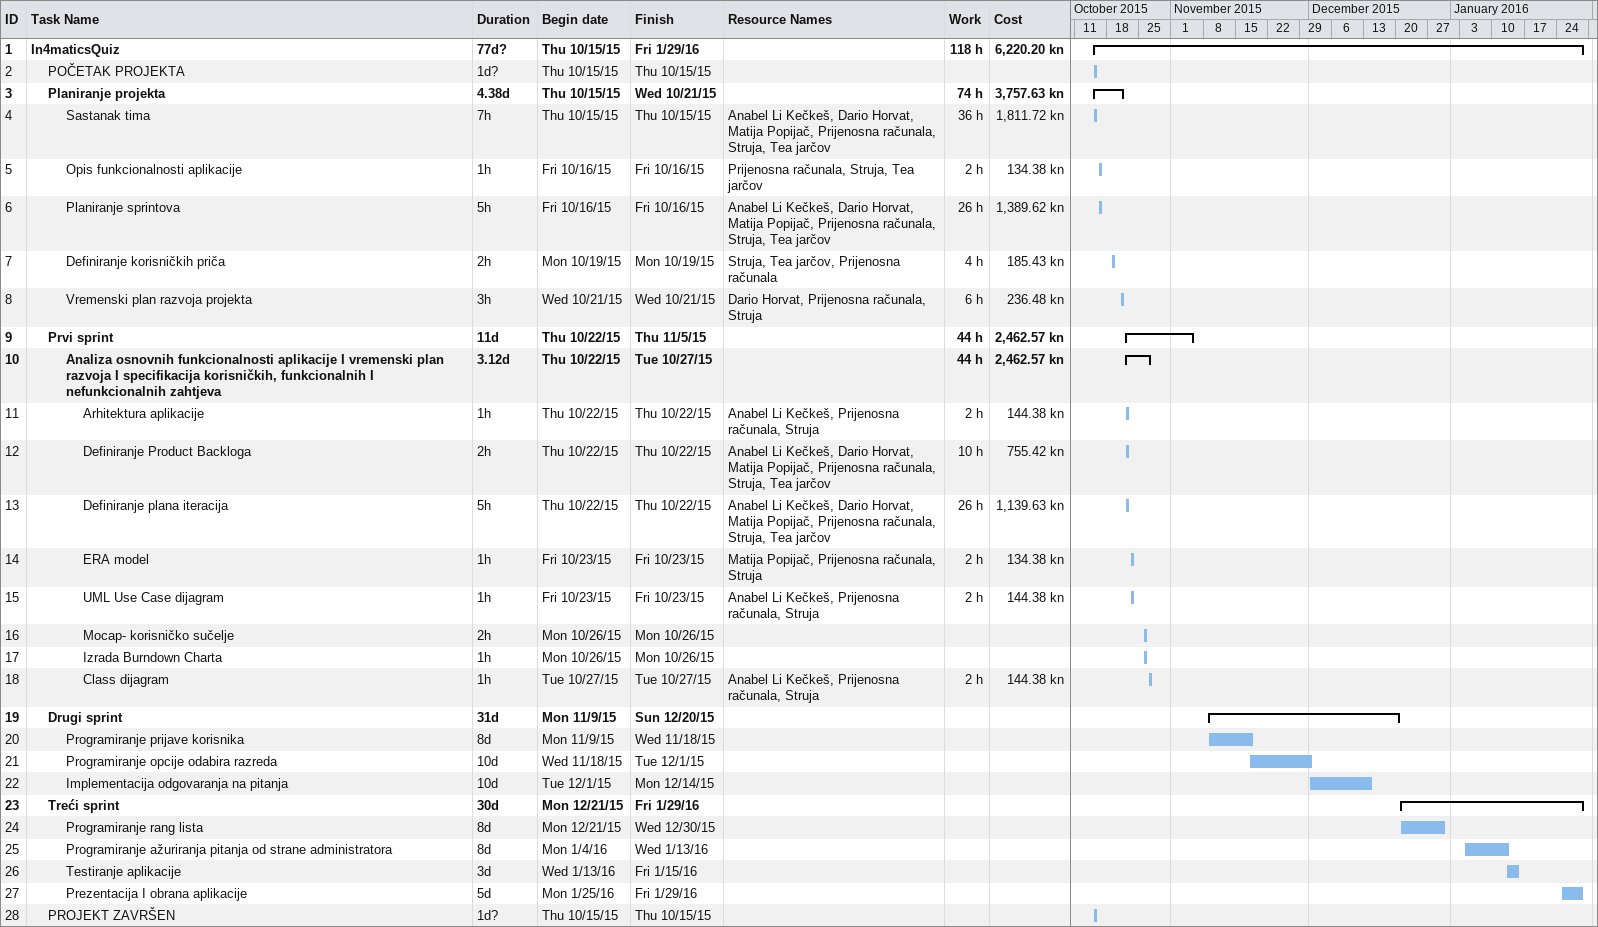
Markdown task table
| ID | Level | Task | Duration | Start | Finish | Resources | Work (h) | Cost (kn) |
|---|---|---|---|---|---|---|---|---|
| 1 | 1 | **In4maticsQuiz** | 77d? | 2015-10-15 | 2016-01-29 |  | 118 | 6220.20 |
| 2 | 2 | POČETAK PROJEKTA | 1d? | 2015-10-15 | 2015-10-15 |  |  |  |
| 3 | 2 | **Planiranje projekta** | 4.38d | 2015-10-15 | 2015-10-21 |  | 74 | 3757.63 |
| 4 | 3 | Sastanak tima | 7h | 2015-10-15 | 2015-10-15 | Anabel Li Kečkeš, Dario Horvat, Matija Popijač, Prijenosna računala, Struja, Tea jarčov | 36 | 1811.72 |
| 5 | 3 | Opis funkcionalnosti aplikacije | 1h | 2015-10-16 | 2015-10-16 | Prijenosna računala, Struja, Tea jarčov | 2 | 134.38 |
| 6 | 3 | Planiranje sprintova | 5h | 2015-10-16 | 2015-10-16 | Anabel Li Kečkeš, Dario Horvat, Matija Popijač, Prijenosna računala, Struja, Tea jarčov | 26 | 1389.62 |
| 7 | 3 | Definiranje korisničkih priča | 2h | 2015-10-19 | 2015-10-19 | Struja, Tea jarčov, Prijenosna računala | 4 | 185.43 |
| 8 | 3 | Vremenski plan razvoja projekta | 3h | 2015-10-21 | 2015-10-21 | Dario Horvat, Prijenosna računala, Struja | 6 | 236.48 |
| 9 | 2 | **Prvi sprint** | 11d | 2015-10-22 | 2015-11-05 |  | 44 | 2462.57 |
| 10 | 3 | **Analiza osnovnih funkcionalnosti aplikacije I vremenski plan razvoja I specifikacija korisničkih, funkcionalnih I nefunkcionalnih zahtjeva** | 3.12d | 2015-10-22 | 2015-10-27 |  | 44 | 2462.57 |
| 11 | 4 | Arhitektura aplikacije | 1h | 2015-10-22 | 2015-10-22 | Anabel Li Kečkeš, Prijenosna računala, Struja | 2 | 144.38 |
| 12 | 4 | Definiranje Product Backloga | 2h | 2015-10-22 | 2015-10-22 | Anabel Li Kečkeš, Dario Horvat, Matija Popijač, Prijenosna računala, Struja, Tea jarčov | 10 | 755.42 |
| 13 | 4 | Definiranje plana iteracija | 5h | 2015-10-22 | 2015-10-22 | Anabel Li Kečkeš, Dario Horvat, Matija Popijač, Prijenosna računala, Struja, Tea jarčov | 26 | 1139.63 |
| 14 | 4 | ERA model | 1h | 2015-10-23 | 2015-10-23 | Matija Popijač, Prijenosna računala, Struja | 2 | 134.38 |
| 15 | 4 | UML Use Case dijagram | 1h | 2015-10-23 | 2015-10-23 | Anabel Li Kečkeš, Prijenosna računala, Struja | 2 | 144.38 |
| 16 | 4 | Mocap- korisničko sučelje | 2h | 2015-10-26 | 2015-10-26 |  |  |  |
| 17 | 4 | Izrada Burndown Charta | 1h | 2015-10-26 | 2015-10-26 |  |  |  |
| 18 | 4 | Class dijagram | 1h | 2015-10-27 | 2015-10-27 | Anabel Li Kečkeš, Prijenosna računala, Struja | 2 | 144.38 |
| 19 | 2 | **Drugi sprint** | 31d | 2015-11-09 | 2015-12-20 |  |  |  |
| 20 | 3 | Programiranje prijave korisnika | 8d | 2015-11-09 | 2015-11-18 |  |  |  |
| 21 | 3 | Programiranje opcije odabira razreda | 10d | 2015-11-18 | 2015-12-01 |  |  |  |
| 22 | 3 | Implementacija odgovaranja na pitanja | 10d | 2015-12-01 | 2015-12-14 |  |  |  |
| 23 | 2 | **Treći sprint** | 30d | 2015-12-21 | 2016-01-29 |  |  |  |
| 24 | 3 | Programiranje rang lista | 8d | 2015-12-21 | 2015-12-30 |  |  |  |
| 25 | 3 | Programiranje ažuriranja pitanja od strane administratora | 8d | 2016-01-04 | 2016-01-13 |  |  |  |
| 26 | 3 | Testiranje aplikacije | 3d | 2016-01-13 | 2016-01-15 |  |  |  |
| 27 | 3 | Prezentacija I obrana aplikacije | 5d | 2016-01-25 | 2016-01-29 |  |  |  |
| 28 | 2 | PROJEKT ZAVRŠEN | 1d? | 2015-10-15 | 2015-10-15 |  |  |  |
